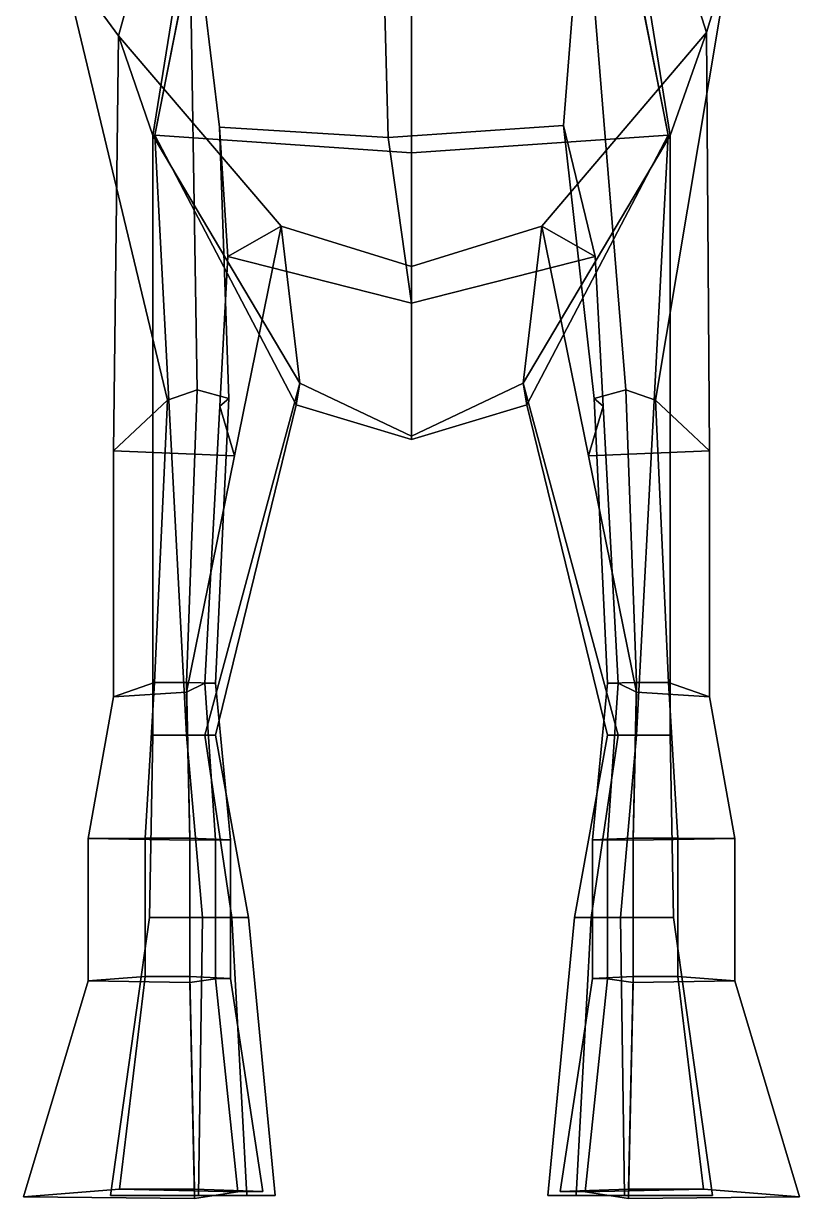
# Model space of a CAD drawing. Extents: x -82 to 95, y -151 to 338.
# Drawn here: x -81.7 to 81.7, y -151.2 to 96.4 of the extents above; entities that cross this region are included whole.
import ezdxf

# ---------------------------------------------------------------- set-up
doc = ezdxf.new("R2010")
doc.units = 0

msp = doc.modelspace()

# ---------------------------------------------------------------- linework, layer by layer
for points in [[(-54.045185, 72.849915, 139.458542), (-41.407356, 137.071594, 161.027634), (-35.774197, 178.194199, 157.457977), (-41.26403, 137.472076, 121.161476)], [(54.045185, 72.849915, 139.458542), (41.26403, 137.472076, 121.161476), (37.756786, 175.14566, 157.436844), (41.754478, 135.623657, 161.023438)], [(-47.54047, 145.047699, 25.564655), (-41.40448, 151.259445, -10.290554), (-73.695724, 110.214806, -17.471134), (-61.730087, 93.824799, 27.394421)], [(46.003185, 145.580933, 18.715828), (62.121403, 94.530846, 18.326593), (67.097702, 111.017426, -27.779366), (34.690426, 151.693222, -15.861866)], [(-61.730087, 93.824799, 27.394421), (-54.484333, 72.803207, 91.857224), (-43.670525, 139.964676, 90.940384), (-47.54047, 145.047699, 25.564655)], [(62.121403, 94.530846, 18.326593), (46.003185, 145.580933, 18.715828), (43.670525, 139.964676, 90.940384), (54.484333, 72.803207, 91.857224)], [(-54.484333, 72.803207, 91.857224), (-54.045185, 72.849915, 139.458542), (-41.26403, 137.472076, 121.161476), (-43.670525, 139.964676, 90.940384)], [(54.484333, 72.803207, 91.857224), (43.670525, 139.964676, 90.940384), (41.26403, 137.472076, 121.161476), (54.045185, 72.849915, 139.458542)], [(-54.045185, 72.849915, 139.458542), (0, 69.142792, 179.102036), (0, 98.269669, 178.825394), (-41.407356, 137.071594, 161.027634)], [(54.045185, 72.849915, 139.458542), (41.754478, 135.623657, 161.023438), (0, 98.269669, 178.825394), (0, 69.142792, 179.102036)], [(-4.931017, 72.411667, -55.515156), (-40.412731, 74.527496, -41.794346), (-46.908676, 127.998413, -44.329659), (-6.56255, 133.284393, -63.244987)], [(-4.931017, 72.411667, -55.515156), (-6.56255, 133.284393, -63.244987), (36.198059, 128.472198, -50.414341), (32.025642, 74.940445, -47.097939)], [(-46.908676, 127.998413, -44.329659), (-45.151649, 19.211514, -56.206375), (-51.422539, 17.009575, -51.991718), (-73.695724, 110.214806, -17.471134)], [(-46.908676, 127.998413, -44.329659), (-40.412731, 74.527496, -41.794346), (-38.46315, 17.374224, -52.68969), (-45.151649, 19.211514, -56.206375)], [(36.198059, 128.472198, -50.414341), (45.151649, 19.211514, -56.206375), (38.46315, 17.374224, -52.68969), (32.025642, 74.940445, -47.097939)], [(36.198059, 128.472198, -50.414341), (67.097702, 111.017426, -27.779366), (51.422539, 17.009575, -51.991718), (45.151649, 19.211514, -56.206375)], [(-61.730087, 93.824799, 27.394421), (-73.695724, 110.214806, -17.471134), (-51.422539, 17.009575, -51.991718), (-62.768108, 6.336457, 3.148668)], [(62.121403, 94.530846, 18.326593), (62.768108, 6.336457, 3.148668), (51.422539, 17.009575, -51.991718), (67.097702, 111.017426, -27.779366)], [(27.432011, 53.670303, 24.027948), (62.121403, 94.530846, 18.326593), (54.484333, 72.803207, 91.857224), (23.548706, 20.621246, 92.770981)], [(62.121403, 94.530846, 18.326593), (27.432011, 53.670303, 24.027948), (37.267883, 5.345628, 7.746305), (62.768108, 6.336457, 3.148668)], [(-61.730087, 93.824799, 27.394421), (-62.768108, 6.336457, 3.148668), (-37.267883, 5.345628, 7.746305), (-27.432011, 53.670303, 24.027948)], [(-27.432011, 53.670303, 24.027948), (-23.548706, 20.621246, 92.770981), (-54.484333, 72.803207, 91.857224), (-61.730087, 93.824799, 27.394421)], [(0, 37.443977, -23.229456), (-38.692818, 47.315197, -23.430939), (-40.412731, 74.527496, -41.794346), (-4.931017, 72.411667, -55.515156)], [(-38.46315, 17.374224, -52.68969), (-40.412731, 74.527496, -41.794346), (-38.692818, 47.315197, -23.430939), (-40.378922, 15.77674, -49.632015)], [(0, 37.443977, -23.229456), (-4.931017, 72.411667, -55.515156), (32.025642, 74.940445, -47.097939), (38.692818, 47.315197, -23.430939)], [(32.025642, 74.940445, -47.097939), (38.46315, 17.374224, -52.68969), (40.378922, 15.77674, -49.632015), (38.692818, 47.315197, -23.430939)], [(-47.408054, -53.572914, 128.209076), (-54.045185, 72.849915, 139.458542), (-54.484333, 72.803207, 91.857224), (-54.484333, -53.572914, 109.814018)], [(-43.524754, -53.572914, 110.225204), (-54.484333, -53.572914, 109.814018), (-54.484333, 72.803207, 91.857224), (-23.548706, 20.621246, 92.770981)], [(0, 8.77709, 139.458542), (0, 69.142792, 179.102036), (-54.045185, 72.849915, 139.458542), (-24.268303, 16.031944, 126.26461)], [(-41.26403, -53.572914, 123.000938), (-24.268303, 16.031944, 126.26461), (-54.045185, 72.849915, 139.458542), (-47.408054, -53.572914, 128.209076)], [(0, 8.77709, 139.458542), (24.268303, 16.031944, 126.26461), (54.045185, 72.849915, 139.458542), (0, 69.142792, 179.102036)], [(43.524754, -53.572914, 110.225204), (23.548706, 20.621246, 92.770981), (54.484333, 72.803207, 91.857224), (54.484333, -53.572914, 109.814018)], [(41.26403, -53.572914, 123.000938), (47.408054, -53.572914, 128.209076), (54.045185, 72.849915, 139.458542), (24.268303, 16.031944, 126.26461)], [(47.408054, -53.572914, 128.209076), (54.484333, -53.572914, 109.814018), (54.484333, 72.803207, 91.857224), (54.045185, 72.849915, 139.458542)], [(-37.267883, 5.345628, 7.746305), (-40.378922, 15.77674, -49.632015), (-38.692818, 47.315197, -23.430939), (-27.432011, 53.670303, 24.027948)], [(-27.432011, 53.670303, 24.027948), (-38.692818, 47.315197, -23.430939), (0, 37.443977, -23.229456), (0, 45.174778, 24.027948)], [(0, 45.174778, 24.027948), (0, 9.47407, 92.998512), (-23.548706, 20.621246, 92.770981), (-27.432011, 53.670303, 24.027948)], [(0, 45.174778, 24.027948), (27.432011, 53.670303, 24.027948), (23.548706, 20.621246, 92.770981), (0, 9.47407, 92.998512)], [(27.432011, 53.670303, 24.027948), (0, 45.174778, 24.027948), (0, 37.443977, -23.229456), (38.692818, 47.315197, -23.430939)], [(37.267883, 5.345628, 7.746305), (27.432011, 53.670303, 24.027948), (38.692818, 47.315197, -23.430939), (40.378922, 15.77674, -49.632015)], [(-43.524754, -53.572914, 110.225204), (-23.548706, 20.621246, 92.770981), (-24.268303, 16.031944, 126.26461), (-41.26403, -53.572914, 123.000938)], [(0, 9.47407, 92.998512), (0, 8.77709, 139.458542), (-24.268303, 16.031944, 126.26461), (-23.548706, 20.621246, 92.770981)], [(0, 9.47407, 92.998512), (23.548706, 20.621246, 92.770981), (24.268303, 16.031944, 126.26461), (0, 8.77709, 139.458542)], [(43.524754, -53.572914, 110.225204), (41.26403, -53.572914, 123.000938), (24.268303, 16.031944, 126.26461), (23.548706, 20.621246, 92.770981)], [(-47.408054, -42.444389, -56.791801), (-54.147045, -42.444389, -56.791801), (-51.422539, 17.009575, -51.991718), (-45.151649, 19.211514, -56.206375)], [(-45.151649, 19.211514, -56.206375), (-38.46315, 17.374224, -52.68969), (-41.26403, -42.597118, -56.791801), (-47.408054, -42.444389, -56.791801)], [(-41.26403, -42.597118, -56.791801), (-38.46315, 17.374224, -52.68969), (-40.378922, 15.77674, -49.632015), (-43.515114, -42.605515, -56.791801)], [(45.151649, 19.211514, -56.206375), (47.408054, -42.444389, -56.791801), (41.26403, -42.597118, -56.791801), (38.46315, 17.374224, -52.68969)], [(41.26403, -42.597118, -56.791801), (43.515114, -42.605515, -56.791801), (40.378922, 15.77674, -49.632015), (38.46315, 17.374224, -52.68969)], [(47.408054, -42.444389, -56.791801), (45.151649, 19.211514, -56.206375), (51.422539, 17.009575, -51.991718), (54.147045, -42.444389, -56.791801)], [(-51.422539, 17.009575, -51.991718), (-54.147045, -42.444389, -56.791801), (-62.768108, -45.445404, -9.039064), (-62.768108, 6.336457, 3.148668)], [(-43.515114, -42.605515, -56.791801), (-40.378922, 15.77674, -49.632015), (-37.267883, 5.345628, 7.746305), (-47.408054, -44.474129, -9.039064)], [(43.515114, -42.605515, -56.791801), (47.408054, -44.474129, -9.039064), (37.267883, 5.345628, 7.746305), (40.378922, 15.77674, -49.632015)], [(51.422539, 17.009575, -51.991718), (62.768108, 6.336457, 3.148668), (62.768108, -45.445404, -9.039064), (54.147045, -42.444389, -56.791801)], [(-62.768108, 6.336457, 3.148668), (-62.768108, -45.445404, -9.039064), (-47.408054, -44.474129, -9.039064), (-37.267883, 5.345628, 7.746305)], [(62.768108, 6.336457, 3.148668), (37.267883, 5.345628, 7.746305), (47.408054, -44.474129, -9.039064), (62.768108, -45.445404, -9.039064)], [(-68.12249, -75.283714, -37.284046), (-62.768108, -45.445404, -9.039064), (-54.147045, -42.444389, -56.791801), (-56.092178, -75.230522, -68.949631)], [(-46.688217, -75.678017, -37.284046), (-47.408054, -44.474129, -9.039064), (-62.768108, -45.445404, -9.039064), (-68.12249, -75.283714, -37.284046)], [(-56.092178, -75.230522, -68.949631), (-54.147045, -42.444389, -56.791801), (-47.408054, -42.444389, -56.791801), (-46.688217, -75.230522, -70.095947)], [(-38.114502, -75.607666, -69.75515), (-46.688217, -75.230522, -70.095947), (-47.408054, -42.444389, -56.791801), (-41.26403, -42.597118, -56.791801)], [(-46.688217, -75.678017, -37.284046), (-41.255775, -75.628372, -68.922722), (-43.515114, -42.605515, -56.791801), (-47.408054, -44.474129, -9.039064)], [(-41.255775, -75.628372, -68.922722), (-38.114502, -75.607666, -69.75515), (-41.26403, -42.597118, -56.791801), (-43.515114, -42.605515, -56.791801)], [(38.114502, -75.607666, -69.75515), (41.26403, -42.597118, -56.791801), (47.408054, -42.444389, -56.791801), (46.688217, -75.230522, -70.095947)], [(41.255775, -75.628372, -68.922722), (43.515114, -42.605515, -56.791801), (41.26403, -42.597118, -56.791801), (38.114502, -75.607666, -69.75515)], [(46.688217, -75.678017, -37.284046), (47.408054, -44.474129, -9.039064), (43.515114, -42.605515, -56.791801), (41.255775, -75.628372, -68.922722)], [(56.092178, -75.230522, -68.949631), (46.688217, -75.230522, -70.095947), (47.408054, -42.444389, -56.791801), (54.147045, -42.444389, -56.791801)], [(46.688217, -75.678017, -37.284046), (68.12249, -75.283714, -37.284046), (62.768108, -45.445404, -9.039064), (47.408054, -44.474129, -9.039064)], [(68.12249, -75.283714, -37.284046), (56.092178, -75.230522, -68.949631), (54.147045, -42.444389, -56.791801), (62.768108, -45.445404, -9.039064)], [(-37.872826, -91.978798, 94.20607), (-55.188961, -91.978798, 93.556389), (-54.484333, -53.572914, 109.814018), (-43.524754, -53.572914, 110.225204)], [(-44.008446, -91.978798, 122.620575), (-47.408054, -53.572914, 128.209076), (-54.484333, -53.572914, 109.814018), (-55.188961, -91.978798, 93.556389)], [(-44.008446, -91.978798, 122.620575), (-34.300884, -91.978798, 114.391708), (-41.26403, -53.572914, 123.000938), (-47.408054, -53.572914, 128.209076)], [(-34.300884, -91.978798, 114.391708), (-37.872826, -91.978798, 94.20607), (-43.524754, -53.572914, 110.225204), (-41.26403, -53.572914, 123.000938)], [(34.300884, -91.978798, 114.391708), (41.26403, -53.572914, 123.000938), (43.524754, -53.572914, 110.225204), (37.872826, -91.978798, 94.20607)], [(44.008446, -91.978798, 122.620575), (47.408054, -53.572914, 128.209076), (41.26403, -53.572914, 123.000938), (34.300884, -91.978798, 114.391708)], [(37.872826, -91.978798, 94.20607), (43.524754, -53.572914, 110.225204), (54.484333, -53.572914, 109.814018), (55.188961, -91.978798, 93.556389)], [(44.008446, -91.978798, 122.620575), (55.188961, -91.978798, 93.556389), (54.484333, -53.572914, 109.814018), (47.408054, -53.572914, 128.209076)], [(-68.12249, -105.272926, -17.084259), (-68.12249, -75.283714, -37.284046), (-56.092178, -75.230522, -68.949631), (-56.092178, -104.413406, -46.590012)], [(-46.688217, -105.667221, -17.084259), (-46.688217, -75.678017, -37.284046), (-68.12249, -75.283714, -37.284046), (-68.12249, -105.272926, -17.084259)], [(-56.092178, -104.413406, -46.590012), (-56.092178, -75.230522, -68.949631), (-46.688217, -75.230522, -70.095947), (-46.688217, -104.413406, -46.733303)], [(-38.114502, -104.831696, -46.690704), (-46.688217, -104.413406, -46.733303), (-46.688217, -75.230522, -70.095947), (-38.114502, -75.607666, -69.75515)], [(-46.688217, -105.667221, -17.084259), (-41.255775, -104.854668, -46.586647), (-41.255775, -75.628372, -68.922722), (-46.688217, -75.678017, -37.284046)], [(-41.255775, -104.854668, -46.586647), (-38.114502, -104.831696, -46.690704), (-38.114502, -75.607666, -69.75515), (-41.255775, -75.628372, -68.922722)], [(38.114502, -104.831696, -46.690704), (38.114502, -75.607666, -69.75515), (46.688217, -75.230522, -70.095947), (46.688217, -104.413406, -46.733303)], [(41.255775, -104.854668, -46.586647), (41.255775, -75.628372, -68.922722), (38.114502, -75.607666, -69.75515), (38.114502, -104.831696, -46.690704)], [(46.688217, -105.667221, -17.084259), (46.688217, -75.678017, -37.284046), (41.255775, -75.628372, -68.922722), (41.255775, -104.854668, -46.586647)], [(56.092178, -104.413406, -46.590012), (46.688217, -104.413406, -46.733303), (46.688217, -75.230522, -70.095947), (56.092178, -75.230522, -68.949631)], [(46.688217, -105.667221, -17.084259), (68.12249, -105.272926, -17.084259), (68.12249, -75.283714, -37.284046), (46.688217, -75.678017, -37.284046)], [(68.12249, -105.272926, -17.084259), (56.092178, -104.413406, -46.590012), (56.092178, -75.230522, -68.949631), (68.12249, -75.283714, -37.284046)], [(-34.654728, -150.551483, 94.050873), (-63.399506, -150.551483, 92.887947), (-55.188961, -91.978798, 93.556389), (-37.872826, -91.978798, 94.20607)], [(-44.839848, -150.551483, 144.912827), (-44.008446, -91.978798, 122.620575), (-55.188961, -91.978798, 93.556389), (-63.399506, -150.551483, 92.887947)], [(-44.839848, -150.551483, 144.912827), (-28.725302, -150.551483, 130.183167), (-34.300884, -91.978798, 114.391708), (-44.008446, -91.978798, 122.620575)], [(-28.725302, -150.551483, 130.183167), (-34.654728, -150.551483, 94.050873), (-37.872826, -91.978798, 94.20607), (-34.300884, -91.978798, 114.391708)], [(28.725302, -150.551483, 130.183167), (34.300884, -91.978798, 114.391708), (37.872826, -91.978798, 94.20607), (34.654728, -150.551483, 94.050873)], [(44.839848, -150.551483, 144.912827), (44.008446, -91.978798, 122.620575), (34.300884, -91.978798, 114.391708), (28.725302, -150.551483, 130.183167)], [(34.654728, -150.551483, 94.050873), (37.872826, -91.978798, 94.20607), (55.188961, -91.978798, 93.556389), (63.399506, -150.551483, 92.887947)], [(44.839848, -150.551483, 144.912827), (63.399506, -150.551483, 92.887947), (55.188961, -91.978798, 93.556389), (44.008446, -91.978798, 122.620575)], [(-81.714478, -150.795044, 24.644062), (-68.12249, -105.272926, -17.084259), (-56.092178, -104.413406, -46.590012), (-61.503544, -149.216293, -42.523502)], [(-45.704887, -151.162018, 24.644062), (-46.688217, -105.667221, -17.084259), (-68.12249, -105.272926, -17.084259), (-81.714478, -150.795044, 24.644062)], [(-61.503544, -149.216293, -42.523502), (-56.092178, -104.413406, -46.590012), (-46.688217, -104.413406, -46.733303), (-45.704887, -149.216293, -43.221443)], [(-31.301048, -149.710892, -43.013947), (-45.704887, -149.216293, -43.221443), (-46.688217, -104.413406, -46.733303), (-38.114502, -104.831696, -46.690704)], [(-45.704887, -151.162018, 24.644062), (-36.578392, -149.738083, -42.507122), (-41.255775, -104.854668, -46.586647), (-46.688217, -105.667221, -17.084259)], [(-36.578392, -149.738083, -42.507122), (-31.301048, -149.710892, -43.013947), (-38.114502, -104.831696, -46.690704), (-41.255775, -104.854668, -46.586647)], [(31.301048, -149.710892, -43.013947), (38.114502, -104.831696, -46.690704), (46.688217, -104.413406, -46.733303), (45.704887, -149.216293, -43.221443)], [(36.578392, -149.738083, -42.507122), (41.255775, -104.854668, -46.586647), (38.114502, -104.831696, -46.690704), (31.301048, -149.710892, -43.013947)], [(45.704887, -151.162018, 24.644062), (46.688217, -105.667221, -17.084259), (41.255775, -104.854668, -46.586647), (36.578392, -149.738083, -42.507122)], [(61.503544, -149.216293, -42.523502), (45.704887, -149.216293, -43.221443), (46.688217, -104.413406, -46.733303), (56.092178, -104.413406, -46.590012)], [(45.704887, -151.162018, 24.644062), (81.714478, -150.795044, 24.644062), (68.12249, -105.272926, -17.084259), (46.688217, -105.667221, -17.084259)], [(81.714478, -150.795044, 24.644062), (61.503544, -149.216293, -42.523502), (56.092178, -104.413406, -46.590012), (68.12249, -105.272926, -17.084259)], [(-81.714478, -150.795044, 24.644062), (-61.503544, -149.216293, -42.523502), (-36.578392, -149.738083, -42.507122), (-45.704887, -151.162018, 24.644062)], [(-63.399506, -150.551483, 92.887947), (-34.654728, -150.551483, 94.050873), (-28.725302, -150.551483, 130.183167), (-44.839848, -150.551483, 144.912827)], [(-61.503544, -149.216293, -42.523502), (-45.704887, -149.216293, -43.221443), (-31.301048, -149.710892, -43.013947), (-36.578392, -149.738083, -42.507122)], [(63.399506, -150.551483, 92.887947), (44.839848, -150.551483, 144.912827), (28.725302, -150.551483, 130.183167), (34.654728, -150.551483, 94.050873)], [(61.503544, -149.216293, -42.523502), (36.578392, -149.738083, -42.507122), (31.301048, -149.710892, -43.013947), (45.704887, -149.216293, -43.221443)], [(81.714478, -150.795044, 24.644062), (45.704887, -151.162018, 24.644062), (36.578392, -149.738083, -42.507122), (61.503544, -149.216293, -42.523502)]]:
    msp.add_3dface(points)

doc.saveas('drawing.dxf')
